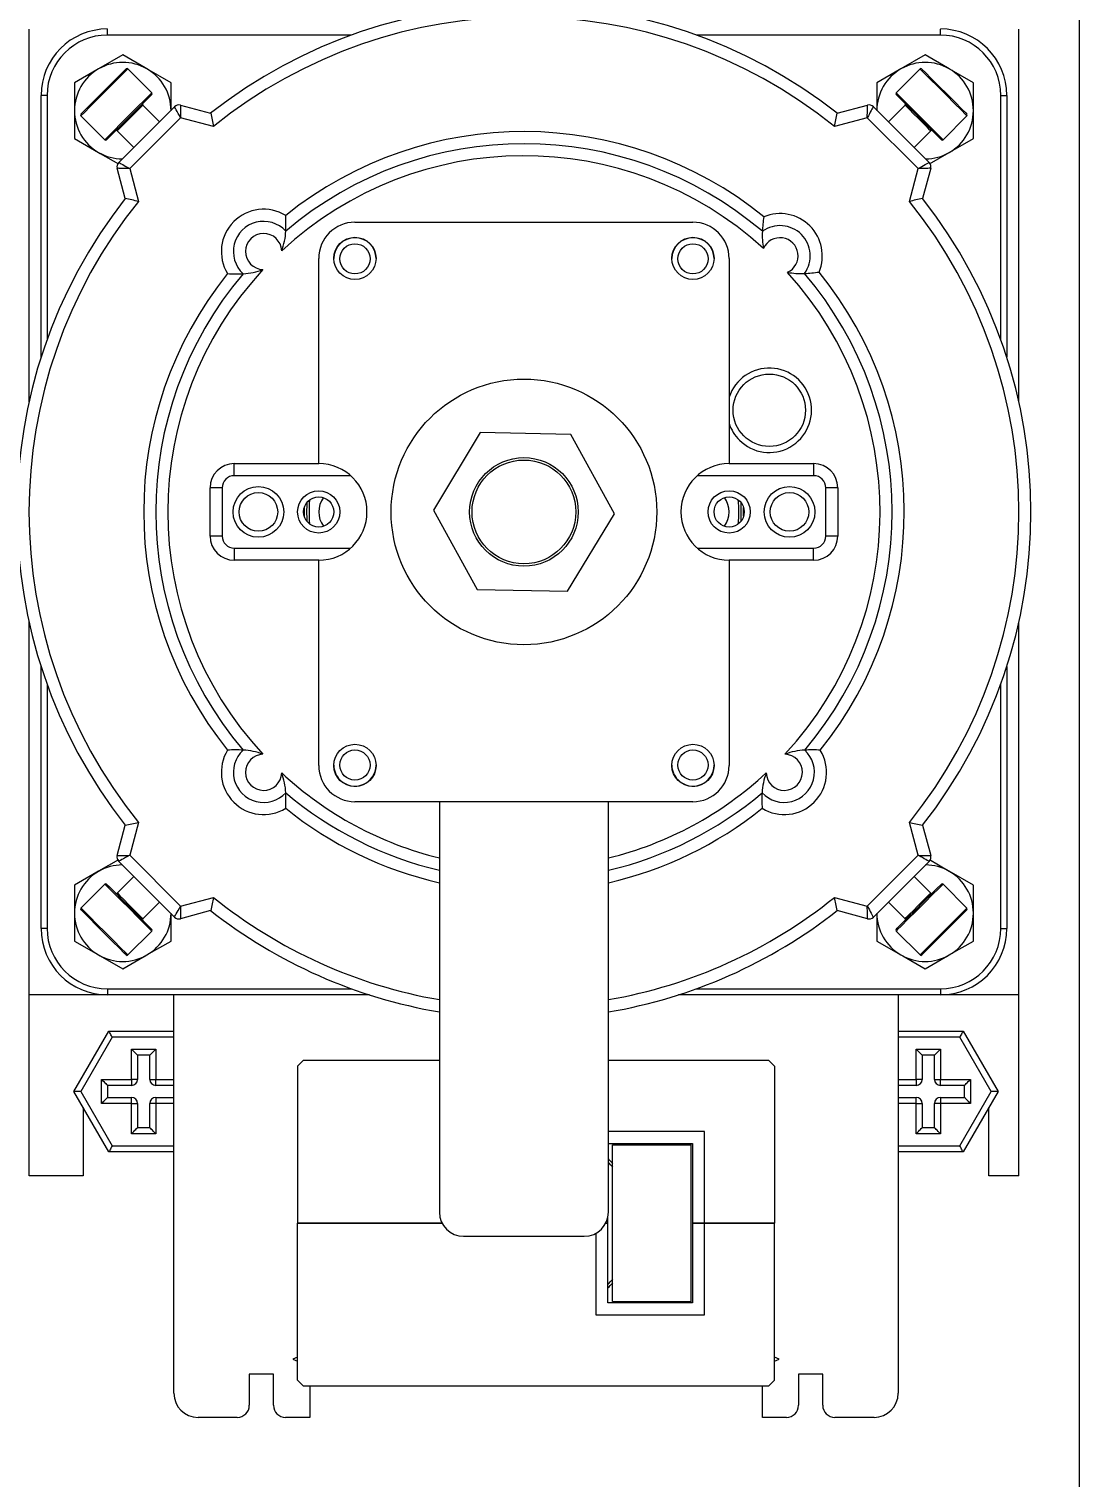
# Model space of a CAD drawing. Header units: millimetres. Extents: x 4754612 to 5801174, y 2368242 to 2777223.
# Drawn here: x 5038218.8 to 5038280.9, y 2436454.1 to 2436539.9 of the extents above; entities that cross this region are included whole.
import ezdxf

# ---------------------------------------------------------------- set-up
doc = ezdxf.new("R2010")
doc.units = ezdxf.units.MM
doc.header["$LTSCALE"] = 1000
doc.layers.add('(주)하나기공-LEADER', color=7, linetype='Continuous')

msp = doc.modelspace()

# ---------------------------------------------------------------- linework, layer by layer
at = {"layer": '(주)하나기공-LEADER', "color": 8, "linetype": 'ByBlock', "lineweight": -2}
for p, q in [((5038218.797, 2436517.804), (5038218.797, 2436539.868)), ((5038223.439, 2436539.511), (5038223.439, 2436539.868)), ((5038272.725, 2436539.511), (5038272.725, 2436539.868)), ((5038277.368, 2436517.804), (5038277.368, 2436539.868)), ((5038237.887, 2436539.511), (5038223.439, 2436539.511)), ((5038272.725, 2436539.511), (5038258.278, 2436539.511)), ((5038224.344, 2436538.335), (5038222.915, 2436537.51)), ((5038271.821, 2436538.335), (5038270.392, 2436537.51)), ((5038223.323, 2436536.287), (5038224.546, 2436537.51)), ((5038226.061, 2436536.096), (5038224.647, 2436537.51)), ((5038227.201, 2436536.685), (5038225.772, 2436537.51)), ((5038271.518, 2436537.51), (5038270.104, 2436536.096)), ((5038274.678, 2436536.685), (5038273.249, 2436537.51)), ((5038221.487, 2436536.685), (5038221.487, 2436535.036)), ((5038227.201, 2436535.036), (5038227.201, 2436536.685)), ((5038268.964, 2436536.685), (5038268.964, 2436535.036)), ((5038274.678, 2436535.036), (5038274.678, 2436536.685)), ((5038219.868, 2436535.94), (5038219.511, 2436535.94)), ((5038219.511, 2436520.444), (5038219.511, 2436535.94)), ((5038219.868, 2436535.94), (5038219.868, 2436521.493)), ((5038224.792, 2436534.827), (5038226.061, 2436536.096)), ((5038226.061, 2436535.995), (5038224.838, 2436534.772)), ((5038276.297, 2436535.94), (5038276.654, 2436535.94)), ((5038276.297, 2436521.493), (5038276.297, 2436535.94)), ((5038276.654, 2436535.94), (5038276.654, 2436520.444)), ((5038221.487, 2436535.036), (5038221.487, 2436533.386)), ((5038221.869, 2436534.733), (5038223.283, 2436533.318)), ((5038223.283, 2436533.318), (5038224.792, 2436534.827)), ((5038224.838, 2436534.672), (5038224.015, 2436533.849)), ((5038224.107, 2436531.971), (5038227.408, 2436535.273)), ((5038225.531, 2436535.364), (5038224.838, 2436534.672)), ((5038226.515, 2436534.38), (5038225.531, 2436535.364)), ((5038227.753, 2436535.365), (5038229.545, 2436534.885)), ((5038266.619, 2436534.885), (5038268.412, 2436535.365)), ((5038268.757, 2436535.273), (5038272.058, 2436531.971)), ((5038270.634, 2436535.364), (5038269.65, 2436534.38)), ((5038272.882, 2436533.318), (5038274.296, 2436534.733)), ((5038274.22, 2436534.909), (5038274.296, 2436534.834)), ((5038274.678, 2436533.386), (5038274.678, 2436535.036)), ((5038224.015, 2436533.849), (5038225, 2436532.864)), ((5038227.767, 2436534.622), (5038224.758, 2436531.612)), ((5038229.708, 2436534.102), (5038227.767, 2436534.622)), ((5038268.398, 2436534.622), (5038266.456, 2436534.102)), ((5038271.407, 2436531.612), (5038268.398, 2436534.622)), ((5038271.165, 2436532.864), (5038272.149, 2436533.849)), ((5038221.487, 2436533.386), (5038222.915, 2436532.561)), ((5038272.803, 2436533.396), (5038272.882, 2436533.318)), ((5038272.08, 2436531.886), (5038273.249, 2436532.561)), ((5038224.495, 2436529.834), (5038224.014, 2436531.626)), ((5038224.758, 2436531.612), (5038225.278, 2436529.671)), ((5038270.887, 2436529.671), (5038271.407, 2436531.612)), ((5038272.15, 2436531.626), (5038271.67, 2436529.834)), ((5038238.082, 2436528.44), (5038258.082, 2436528.44)), ((5038235.939, 2436514.154), (5038235.939, 2436526.297)), ((5038260.225, 2436526.297), (5038260.225, 2436514.154)), ((5038245.496, 2436515.993), (5038242.722, 2436511.405)), ((5038250.856, 2436515.885), (5038245.496, 2436515.993)), ((5038253.442, 2436511.189), (5038250.856, 2436515.885)), ((5038230.939, 2436513.44), (5038230.939, 2436514.154)), ((5038230.939, 2436514.154), (5038235.939, 2436514.154)), ((5038260.225, 2436514.154), (5038265.225, 2436514.154)), ((5038265.225, 2436514.154), (5038265.225, 2436513.44)), ((5038237.829, 2436513.44), (5038230.939, 2436513.44)), ((5038265.225, 2436513.44), (5038258.335, 2436513.44)), ((5038229.511, 2436509.868), (5038229.511, 2436512.726)), ((5038230.225, 2436512.726), (5038229.511, 2436512.726)), ((5038230.225, 2436512.726), (5038230.225, 2436509.868)), ((5038265.939, 2436509.868), (5038265.939, 2436512.726)), ((5038266.654, 2436512.726), (5038265.939, 2436512.726)), ((5038266.654, 2436512.726), (5038266.654, 2436509.868)), ((5038242.722, 2436511.405), (5038245.309, 2436506.709)), ((5038250.669, 2436506.601), (5038253.442, 2436511.189)), ((5038230.225, 2436509.868), (5038229.511, 2436509.868)), ((5038266.654, 2436509.868), (5038265.939, 2436509.868)), ((5038230.939, 2436509.154), (5038230.939, 2436508.44)), ((5038230.939, 2436509.154), (5038237.829, 2436509.154)), ((5038258.335, 2436509.154), (5038265.225, 2436509.154)), ((5038265.225, 2436508.44), (5038265.225, 2436509.154)), ((5038235.939, 2436508.44), (5038230.939, 2436508.44)), ((5038235.939, 2436496.297), (5038235.939, 2436508.44)), ((5038265.225, 2436508.44), (5038260.225, 2436508.44)), ((5038260.225, 2436508.44), (5038260.225, 2436496.297)), ((5038245.309, 2436506.709), (5038250.669, 2436506.601)), ((5038218.797, 2436482.726), (5038218.797, 2436504.79)), ((5038277.368, 2436482.726), (5038277.368, 2436504.79)), ((5038219.511, 2436486.654), (5038219.511, 2436502.15)), ((5038276.654, 2436502.15), (5038276.654, 2436486.654)), ((5038219.868, 2436501.101), (5038219.868, 2436486.654)), ((5038276.297, 2436486.654), (5038276.297, 2436501.101)), ((5038258.082, 2436494.154), (5038238.082, 2436494.154)), ((5038243.082, 2436494.154), (5038243.082, 2436469.868)), ((5038253.082, 2436469.868), (5038253.082, 2436494.154)), ((5038224.014, 2436490.967), (5038224.495, 2436492.76)), ((5038225.278, 2436492.923), (5038224.758, 2436490.982)), ((5038271.407, 2436490.982), (5038270.887, 2436492.923)), ((5038271.67, 2436492.76), (5038272.15, 2436490.967)), ((5038224.758, 2436490.982), (5038227.767, 2436487.972)), ((5038268.398, 2436487.972), (5038271.407, 2436490.982)), ((5038224.084, 2436490.708), (5038222.915, 2436490.033)), ((5038227.408, 2436487.321), (5038224.107, 2436490.623)), ((5038272.058, 2436490.623), (5038268.757, 2436487.321)), ((5038221.487, 2436489.208), (5038221.487, 2436487.558)), ((5038223.283, 2436489.276), (5038221.869, 2436487.861)), ((5038225, 2436489.73), (5038224.015, 2436488.745)), ((5038272.149, 2436488.745), (5038271.165, 2436489.73)), ((5038274.296, 2436487.861), (5038272.882, 2436489.276)), ((5038274.678, 2436489.208), (5038273.249, 2436490.033)), ((5038274.678, 2436487.558), (5038274.678, 2436489.208)), ((5038227.767, 2436487.972), (5038229.708, 2436488.492)), ((5038266.456, 2436488.492), (5038268.398, 2436487.972)), ((5038221.487, 2436487.558), (5038221.487, 2436485.909)), ((5038225.531, 2436487.23), (5038226.515, 2436488.214)), ((5038227.201, 2436485.909), (5038227.201, 2436487.558)), ((5038229.545, 2436487.709), (5038227.753, 2436487.229)), ((5038268.412, 2436487.229), (5038266.619, 2436487.709)), ((5038268.964, 2436487.558), (5038268.964, 2436485.909)), ((5038269.65, 2436488.214), (5038270.634, 2436487.23)), ((5038274.678, 2436485.909), (5038274.678, 2436487.558)), ((5038219.868, 2436486.654), (5038219.511, 2436486.654)), ((5038276.297, 2436486.654), (5038276.654, 2436486.654)), ((5038221.487, 2436485.909), (5038222.915, 2436485.084)), ((5038224.647, 2436485.084), (5038226.061, 2436486.498)), ((5038268.964, 2436485.909), (5038270.392, 2436485.084)), ((5038270.104, 2436486.498), (5038271.518, 2436485.084)), ((5038224.344, 2436484.259), (5038225.772, 2436485.084)), ((5038271.821, 2436484.259), (5038273.249, 2436485.084)), ((5038223.439, 2436482.726), (5038218.797, 2436482.726)), ((5038218.797, 2436472.011), (5038218.797, 2436482.726)), ((5038223.439, 2436483.083), (5038223.439, 2436482.726)), ((5038223.439, 2436483.083), (5038237.887, 2436483.083)), ((5038238.935, 2436482.726), (5038223.439, 2436482.726)), ((5038227.368, 2436459.154), (5038227.368, 2436482.726)), ((5038272.725, 2436482.726), (5038257.23, 2436482.726)), ((5038258.278, 2436483.083), (5038272.725, 2436483.083)), ((5038270.225, 2436482.726), (5038270.225, 2436459.154)), ((5038272.725, 2436483.083), (5038272.725, 2436482.726)), ((5038277.368, 2436482.726), (5038272.725, 2436482.726)), ((5038277.368, 2436472.011), (5038277.368, 2436482.726)), ((5038221.458, 2436477.011), (5038223.52, 2436480.583)), ((5038223.727, 2436480.226), (5038221.871, 2436477.011)), ((5038223.52, 2436480.583), (5038227.368, 2436480.583)), ((5038227.368, 2436480.226), (5038223.727, 2436480.226)), ((5038270.225, 2436480.583), (5038274.073, 2436480.583)), ((5038273.867, 2436480.226), (5038270.225, 2436480.226)), ((5038275.722, 2436477.011), (5038273.867, 2436480.226)), ((5038274.073, 2436480.583), (5038276.135, 2436477.011)), ((5038224.868, 2436477.726), (5038224.868, 2436479.511)), ((5038224.868, 2436479.511), (5038226.297, 2436479.511)), ((5038225.225, 2436479.154), (5038225.225, 2436477.726)), ((5038225.939, 2436479.154), (5038225.225, 2436479.154)), ((5038225.939, 2436477.726), (5038225.939, 2436479.154)), ((5038226.297, 2436479.511), (5038226.297, 2436477.726)), ((5038271.297, 2436479.511), (5038272.725, 2436479.511)), ((5038271.297, 2436477.726), (5038271.297, 2436479.511)), ((5038271.654, 2436479.154), (5038271.654, 2436477.726)), ((5038272.368, 2436479.154), (5038271.654, 2436479.154)), ((5038272.368, 2436477.726), (5038272.368, 2436479.154)), ((5038272.725, 2436479.511), (5038272.725, 2436477.726)), ((5038235.047, 2436478.861), (5038234.689, 2436478.504)), ((5038234.689, 2436478.504), (5038234.689, 2436469.218)), ((5038235.047, 2436478.861), (5038243.082, 2436478.861)), ((5038253.082, 2436478.861), (5038262.547, 2436478.861)), ((5038262.904, 2436478.504), (5038262.547, 2436478.861)), ((5038262.904, 2436478.504), (5038262.904, 2436469.218)), ((5038223.082, 2436476.297), (5038223.082, 2436477.726)), ((5038223.082, 2436477.726), (5038224.868, 2436477.726)), ((5038223.439, 2436477.368), (5038223.439, 2436476.654)), ((5038224.868, 2436477.368), (5038223.439, 2436477.368)), ((5038225.225, 2436477.726), (5038224.868, 2436477.726)), ((5038224.868, 2436477.726), (5038224.868, 2436477.368)), ((5038225.939, 2436477.726), (5038226.297, 2436477.726)), ((5038226.297, 2436477.368), (5038226.297, 2436477.726)), ((5038226.297, 2436477.726), (5038227.368, 2436477.726)), ((5038227.368, 2436477.368), (5038226.297, 2436477.368)), ((5038270.225, 2436477.726), (5038271.297, 2436477.726)), ((5038271.297, 2436477.368), (5038270.225, 2436477.368)), ((5038271.297, 2436477.726), (5038271.297, 2436477.368)), ((5038271.654, 2436477.726), (5038271.297, 2436477.726)), ((5038272.368, 2436477.726), (5038272.725, 2436477.726)), ((5038272.725, 2436477.726), (5038274.511, 2436477.726)), ((5038272.725, 2436477.368), (5038272.725, 2436477.726)), ((5038274.154, 2436477.368), (5038272.725, 2436477.368)), ((5038274.154, 2436476.654), (5038274.154, 2436477.368)), ((5038274.511, 2436477.726), (5038274.511, 2436476.297)), ((5038221.871, 2436477.011), (5038221.458, 2436477.011)), ((5038223.52, 2436473.44), (5038221.458, 2436477.011)), ((5038221.871, 2436477.011), (5038223.727, 2436473.797)), ((5038223.439, 2436476.654), (5038224.868, 2436476.654)), ((5038224.868, 2436476.297), (5038224.868, 2436476.654)), ((5038226.297, 2436476.654), (5038226.297, 2436476.297)), ((5038226.297, 2436476.654), (5038227.368, 2436476.654)), ((5038270.225, 2436476.654), (5038271.297, 2436476.654)), ((5038271.297, 2436476.297), (5038271.297, 2436476.654)), ((5038272.725, 2436476.654), (5038274.154, 2436476.654)), ((5038272.725, 2436476.654), (5038272.725, 2436476.297)), ((5038273.867, 2436473.797), (5038275.722, 2436477.011)), ((5038276.135, 2436477.011), (5038274.073, 2436473.44)), ((5038276.135, 2436477.011), (5038275.722, 2436477.011)), ((5038222.011, 2436476.054), (5038222.011, 2436472.011)), ((5038224.868, 2436476.297), (5038223.082, 2436476.297)), ((5038224.868, 2436474.511), (5038224.868, 2436476.297)), ((5038224.868, 2436476.297), (5038225.225, 2436476.297)), ((5038225.225, 2436476.297), (5038225.225, 2436474.868)), ((5038225.939, 2436474.868), (5038225.939, 2436476.297)), ((5038226.297, 2436476.297), (5038225.939, 2436476.297)), ((5038226.297, 2436476.297), (5038226.297, 2436474.511)), ((5038227.368, 2436476.297), (5038226.297, 2436476.297)), ((5038271.297, 2436476.297), (5038270.225, 2436476.297)), ((5038271.297, 2436474.511), (5038271.297, 2436476.297)), ((5038271.297, 2436476.297), (5038271.654, 2436476.297)), ((5038271.654, 2436476.297), (5038271.654, 2436474.868)), ((5038272.368, 2436474.868), (5038272.368, 2436476.297)), ((5038272.725, 2436476.297), (5038272.368, 2436476.297)), ((5038272.725, 2436476.297), (5038272.725, 2436474.511)), ((5038274.511, 2436476.297), (5038272.725, 2436476.297)), ((5038275.582, 2436472.011), (5038275.582, 2436476.054)), ((5038225.225, 2436474.868), (5038225.939, 2436474.868)), ((5038258.761, 2436474.647), (5038253.082, 2436474.647)), ((5038258.761, 2436469.218), (5038258.761, 2436474.647)), ((5038271.654, 2436474.868), (5038272.368, 2436474.868)), ((5038223.727, 2436473.797), (5038227.368, 2436473.797)), ((5038226.297, 2436474.511), (5038224.868, 2436474.511)), ((5038253.082, 2436473.933), (5038258.047, 2436473.933)), ((5038253.332, 2436473.861), (5038257.975, 2436473.861)), ((5038253.332, 2436464.576), (5038253.332, 2436473.861)), ((5038257.975, 2436473.861), (5038257.975, 2436473.933)), ((5038257.975, 2436464.576), (5038257.975, 2436473.861)), ((5038258.047, 2436473.933), (5038258.047, 2436469.218)), ((5038270.225, 2436473.797), (5038273.867, 2436473.797)), ((5038272.725, 2436474.511), (5038271.297, 2436474.511)), ((5038227.368, 2436473.44), (5038223.52, 2436473.44)), ((5038274.073, 2436473.44), (5038270.225, 2436473.44)), ((5038222.011, 2436472.011), (5038218.797, 2436472.011)), ((5038277.368, 2436472.011), (5038275.582, 2436472.011)), ((5038253.047, 2436469.218), (5038253.047, 2436469.551)), ((5038234.689, 2436469.218), (5038243.239, 2436469.218)), ((5038234.689, 2436459.933), (5038234.689, 2436469.218)), ((5038243.239, 2436469.218), (5038234.689, 2436469.218)), ((5038252.926, 2436469.218), (5038253.047, 2436469.218)), ((5038253.047, 2436469.218), (5038252.926, 2436469.218)), ((5038253.047, 2436464.504), (5038253.047, 2436469.218)), ((5038258.047, 2436469.218), (5038258.761, 2436469.218)), ((5038258.047, 2436469.218), (5038258.047, 2436464.504)), ((5038258.761, 2436469.218), (5038258.047, 2436469.218)), ((5038258.761, 2436469.218), (5038262.904, 2436469.218)), ((5038258.761, 2436463.79), (5038258.761, 2436469.218)), ((5038262.904, 2436469.218), (5038258.761, 2436469.218)), ((5038262.904, 2436459.933), (5038262.904, 2436469.218)), ((5038244.511, 2436468.44), (5038251.654, 2436468.44)), ((5038252.332, 2436468.611), (5038252.332, 2436463.79)), ((5038258.047, 2436464.504), (5038253.047, 2436464.504)), ((5038253.332, 2436464.576), (5038257.975, 2436464.576)), ((5038257.975, 2436464.504), (5038257.975, 2436464.576)), ((5038252.332, 2436463.79), (5038258.761, 2436463.79)), ((5038234.689, 2436461.28), (5038234.414, 2436461.166)), ((5038234.414, 2436461.166), (5038234.689, 2436461.051)), ((5038263.179, 2436461.166), (5038262.904, 2436461.28)), ((5038262.904, 2436461.051), (5038263.179, 2436461.166)), ((5038233.261, 2436460.29), (5038231.832, 2436460.29)), ((5038231.832, 2436460.29), (5038231.832, 2436458.44)), ((5038233.261, 2436458.44), (5038233.261, 2436460.29)), ((5038265.761, 2436460.29), (5038264.332, 2436460.29)), ((5038264.332, 2436460.29), (5038264.332, 2436458.44)), ((5038265.761, 2436458.44), (5038265.761, 2436460.29)), ((5038234.689, 2436459.933), (5038235.047, 2436459.576)), ((5038262.547, 2436459.576), (5038235.047, 2436459.576)), ((5038235.404, 2436459.576), (5038235.404, 2436457.726)), ((5038262.189, 2436457.726), (5038262.189, 2436459.576)), ((5038262.547, 2436459.576), (5038262.904, 2436459.933)), ((5038231.118, 2436457.726), (5038228.797, 2436457.726)), ((5038235.404, 2436457.726), (5038233.975, 2436457.726)), ((5038263.618, 2436457.726), (5038262.189, 2436457.726)), ((5038268.797, 2436457.726), (5038266.475, 2436457.726))]:
    msp.add_line(p, q, dxfattribs=at)
msp.add_lwpolyline([(5038280.925, 2436452.726), (5038088.068, 2436452.726), (5038088.068, 2436555.583), (5038088.068, 2436557.726), (5038280.925, 2436557.726), (5038280.925, 2436555.583)], close=True, dxfattribs=at)
for points in [[(5038225.772, 2436537.51), (5038225.671, 2436537.569), (5038224.344, 2436538.335)], [(5038273.249, 2436537.51), (5038273.148, 2436537.569), (5038271.821, 2436538.335)], [(5038222.915, 2436537.51), (5038222.814, 2436537.451), (5038221.487, 2436536.685)], [(5038224.647, 2436537.51), (5038224.647, 2436537.51), (5038224.55, 2436537.414), (5038224.279, 2436537.142), (5038223.869, 2436536.733), (5038223.378, 2436536.241)], [(5038270.392, 2436537.51), (5038270.291, 2436537.451), (5038268.964, 2436536.685)], [(5038274.296, 2436534.733), (5038274.218, 2436534.811), (5038273.963, 2436535.065), (5038273.566, 2436535.462), (5038273.08, 2436535.948), (5038272.57, 2436536.458), (5038272.106, 2436536.922), (5038271.75, 2436537.278), (5038271.551, 2436537.478), (5038271.518, 2436537.51)], [(5038271.619, 2436537.51), (5038271.65, 2436537.479), (5038271.843, 2436537.286), (5038272.186, 2436536.943), (5038272.633, 2436536.496), (5038273.124, 2436536.005), (5038273.593, 2436535.537), (5038273.975, 2436535.154), (5038274.22, 2436534.909)], [(5038221.869, 2436534.834), (5038221.89, 2436534.855), (5038222.065, 2436535.03), (5038222.394, 2436535.359), (5038222.833, 2436535.798), (5038223.323, 2436536.287)], [(5038223.378, 2436536.241), (5038222.87, 2436535.733), (5038222.414, 2436535.278), (5038222.072, 2436534.936), (5038221.891, 2436534.755), (5038221.869, 2436534.733)], [(5038270.104, 2436536.096), (5038270.136, 2436536.064), (5038270.336, 2436535.864), (5038270.692, 2436535.508), (5038271.156, 2436535.044), (5038271.666, 2436534.534), (5038272.152, 2436534.048), (5038272.549, 2436533.651), (5038272.803, 2436533.396)], [(5038272.781, 2436533.318), (5038272.705, 2436533.394), (5038272.46, 2436533.639), (5038272.077, 2436534.022), (5038271.609, 2436534.49), (5038271.118, 2436534.981), (5038270.671, 2436535.428), (5038270.328, 2436535.771), (5038270.135, 2436535.964), (5038270.104, 2436535.995)], [(5038224.838, 2436534.772), (5038224.348, 2436534.283), (5038223.909, 2436533.844), (5038223.58, 2436533.515), (5038223.405, 2436533.34), (5038223.384, 2436533.318)], [(5038227.767, 2436534.622), (5038227.697, 2436534.749), (5038227.63, 2436534.871), (5038227.568, 2436534.983), (5038227.513, 2436535.082), (5038227.468, 2436535.163), (5038227.435, 2436535.223), (5038227.415, 2436535.26), (5038227.408, 2436535.273)], [(5038227.753, 2436535.365), (5038227.753, 2436535.351), (5038227.754, 2436535.308), (5038227.755, 2436535.24), (5038227.757, 2436535.147), (5038227.759, 2436535.035), (5038227.762, 2436534.906), (5038227.764, 2436534.767), (5038227.767, 2436534.622)], [(5038268.398, 2436534.622), (5038268.4, 2436534.767), (5038268.403, 2436534.906), (5038268.405, 2436535.035), (5038268.408, 2436535.147), (5038268.409, 2436535.24), (5038268.411, 2436535.308), (5038268.412, 2436535.351), (5038268.412, 2436535.365)], [(5038268.757, 2436535.273), (5038268.751, 2436535.263), (5038268.735, 2436535.233), (5038268.709, 2436535.185), (5038268.673, 2436535.12), (5038268.628, 2436535.04), (5038268.577, 2436534.947), (5038268.52, 2436534.844), (5038268.46, 2436534.735), (5038268.398, 2436534.622)], [(5038272.149, 2436533.849), (5038272.107, 2436533.891), (5038271.956, 2436534.042), (5038271.72, 2436534.278), (5038271.434, 2436534.564), (5038271.141, 2436534.857), (5038270.886, 2436535.111), (5038270.709, 2436535.289), (5038270.635, 2436535.363), (5038270.634, 2436535.364)], [(5038273.249, 2436532.561), (5038273.351, 2436532.62), (5038274.678, 2436533.386)], [(5038222.915, 2436532.561), (5038223.017, 2436532.503), (5038224.084, 2436531.886)], [(5038224.758, 2436531.612), (5038224.613, 2436531.615), (5038224.473, 2436531.618), (5038224.345, 2436531.62), (5038224.232, 2436531.622), (5038224.14, 2436531.624), (5038224.071, 2436531.625), (5038224.029, 2436531.626), (5038224.014, 2436531.626)], [(5038224.107, 2436531.971), (5038224.117, 2436531.966), (5038224.146, 2436531.95), (5038224.194, 2436531.923), (5038224.259, 2436531.887), (5038224.339, 2436531.843), (5038224.432, 2436531.792), (5038224.535, 2436531.735), (5038224.645, 2436531.675), (5038224.758, 2436531.612)], [(5038271.407, 2436531.612), (5038271.52, 2436531.675), (5038271.63, 2436531.735), (5038271.732, 2436531.792), (5038271.825, 2436531.843), (5038271.906, 2436531.887), (5038271.971, 2436531.923), (5038272.019, 2436531.95), (5038272.048, 2436531.966), (5038272.058, 2436531.971)], [(5038272.15, 2436531.626), (5038272.139, 2436531.626), (5038272.106, 2436531.626), (5038272.051, 2436531.625), (5038271.976, 2436531.623), (5038271.885, 2436531.621), (5038271.779, 2436531.619), (5038271.661, 2436531.617), (5038271.536, 2436531.615), (5038271.407, 2436531.612)], [(5038224.014, 2436490.967), (5038224.029, 2436490.968), (5038224.071, 2436490.969), (5038224.14, 2436490.97), (5038224.232, 2436490.972), (5038224.345, 2436490.974), (5038224.473, 2436490.976), (5038224.613, 2436490.979), (5038224.758, 2436490.982)], [(5038224.758, 2436490.982), (5038224.631, 2436490.912), (5038224.509, 2436490.844), (5038224.396, 2436490.782), (5038224.297, 2436490.728), (5038224.216, 2436490.683), (5038224.156, 2436490.65), (5038224.119, 2436490.629), (5038224.107, 2436490.623)], [(5038271.407, 2436490.982), (5038271.552, 2436490.979), (5038271.691, 2436490.976), (5038271.82, 2436490.974), (5038271.933, 2436490.972), (5038272.025, 2436490.97), (5038272.094, 2436490.969), (5038272.136, 2436490.968), (5038272.15, 2436490.967)], [(5038272.058, 2436490.623), (5038272.045, 2436490.629), (5038272.008, 2436490.65), (5038271.948, 2436490.683), (5038271.867, 2436490.728), (5038271.769, 2436490.782), (5038271.656, 2436490.844), (5038271.534, 2436490.912), (5038271.407, 2436490.982)], [(5038273.249, 2436490.033), (5038273.148, 2436490.091), (5038272.08, 2436490.708)], [(5038222.915, 2436490.033), (5038222.814, 2436489.974), (5038221.487, 2436489.208)], [(5038226.061, 2436486.498), (5038226.059, 2436486.499), (5038225.942, 2436486.617), (5038225.653, 2436486.906), (5038225.231, 2436487.327), (5038224.734, 2436487.824), (5038224.229, 2436488.33), (5038223.783, 2436488.775), (5038223.458, 2436489.101), (5038223.296, 2436489.263), (5038223.283, 2436489.276)], [(5038223.384, 2436489.276), (5038223.397, 2436489.263), (5038223.552, 2436489.107), (5038223.866, 2436488.794), (5038224.296, 2436488.364), (5038224.783, 2436487.877), (5038225.262, 2436487.398), (5038225.668, 2436486.992), (5038225.946, 2436486.713), (5038226.059, 2436486.6), (5038226.061, 2436486.599)], [(5038270.104, 2436486.599), (5038270.168, 2436486.663), (5038270.402, 2436486.897), (5038270.776, 2436487.272), (5038271.241, 2436487.736), (5038271.732, 2436488.228), (5038272.185, 2436488.68), (5038272.537, 2436489.032), (5038272.741, 2436489.236), (5038272.781, 2436489.276)], [(5038272.882, 2436489.276), (5038272.841, 2436489.235), (5038272.629, 2436489.023), (5038272.263, 2436488.657), (5038271.794, 2436488.188), (5038271.284, 2436487.678), (5038270.802, 2436487.196), (5038270.413, 2436486.807), (5038270.17, 2436486.564), (5038270.104, 2436486.498)], [(5038224.015, 2436488.745), (5038224.044, 2436488.717), (5038224.179, 2436488.582), (5038224.404, 2436488.357), (5038224.685, 2436488.076), (5038224.979, 2436487.781), (5038225.243, 2436487.518), (5038225.434, 2436487.326), (5038225.525, 2436487.235), (5038225.531, 2436487.23)], [(5038270.634, 2436487.23), (5038270.634, 2436487.231), (5038270.702, 2436487.298), (5038270.874, 2436487.47), (5038271.126, 2436487.722), (5038271.417, 2436488.013), (5038271.705, 2436488.301), (5038271.945, 2436488.541), (5038272.101, 2436488.697), (5038272.149, 2436488.745)], [(5038221.869, 2436487.861), (5038221.882, 2436487.848), (5038222.044, 2436487.687), (5038222.369, 2436487.361), (5038222.815, 2436486.915), (5038223.32, 2436486.41), (5038223.817, 2436485.913), (5038224.239, 2436485.492), (5038224.528, 2436485.203), (5038224.645, 2436485.085), (5038224.647, 2436485.084)], [(5038224.546, 2436485.084), (5038224.544, 2436485.085), (5038224.431, 2436485.198), (5038224.153, 2436485.477), (5038223.746, 2436485.883), (5038223.267, 2436486.362), (5038222.78, 2436486.849), (5038222.351, 2436487.278), (5038222.037, 2436487.592), (5038221.881, 2436487.748), (5038221.869, 2436487.76)], [(5038227.408, 2436487.321), (5038227.415, 2436487.334), (5038227.435, 2436487.371), (5038227.468, 2436487.431), (5038227.513, 2436487.512), (5038227.568, 2436487.611), (5038227.63, 2436487.723), (5038227.697, 2436487.845), (5038227.767, 2436487.972)], [(5038227.767, 2436487.972), (5038227.764, 2436487.827), (5038227.762, 2436487.688), (5038227.759, 2436487.559), (5038227.757, 2436487.447), (5038227.755, 2436487.354), (5038227.754, 2436487.286), (5038227.753, 2436487.243), (5038227.753, 2436487.229)], [(5038268.412, 2436487.229), (5038268.412, 2436487.24), (5038268.411, 2436487.274), (5038268.41, 2436487.329), (5038268.408, 2436487.403), (5038268.407, 2436487.494), (5038268.405, 2436487.601), (5038268.402, 2436487.718), (5038268.4, 2436487.843), (5038268.398, 2436487.972)], [(5038268.398, 2436487.972), (5038268.46, 2436487.859), (5038268.52, 2436487.75), (5038268.577, 2436487.647), (5038268.628, 2436487.554), (5038268.673, 2436487.474), (5038268.709, 2436487.409), (5038268.735, 2436487.361), (5038268.751, 2436487.331), (5038268.757, 2436487.321)], [(5038271.518, 2436485.084), (5038271.585, 2436485.15), (5038271.827, 2436485.393), (5038272.216, 2436485.782), (5038272.698, 2436486.264), (5038273.208, 2436486.774), (5038273.678, 2436487.243), (5038274.043, 2436487.609), (5038274.255, 2436487.821), (5038274.296, 2436487.861)], [(5038274.296, 2436487.76), (5038274.256, 2436487.721), (5038274.052, 2436487.517), (5038273.7, 2436487.165), (5038273.248, 2436486.712), (5038272.756, 2436486.221), (5038272.292, 2436485.756), (5038271.917, 2436485.382), (5038271.683, 2436485.148), (5038271.619, 2436485.084)], [(5038225.772, 2436485.084), (5038225.874, 2436485.143), (5038227.201, 2436485.909)], [(5038273.249, 2436485.084), (5038273.351, 2436485.143), (5038274.678, 2436485.909)], [(5038222.915, 2436485.084), (5038223.017, 2436485.025), (5038224.344, 2436484.259)], [(5038270.392, 2436485.084), (5038270.494, 2436485.025), (5038271.821, 2436484.259)], [(5038223.727, 2436480.226), (5038223.686, 2436480.295), (5038223.648, 2436480.362), (5038223.612, 2436480.424), (5038223.581, 2436480.478), (5038223.555, 2436480.523), (5038223.536, 2436480.556), (5038223.524, 2436480.576), (5038223.52, 2436480.583)], [(5038274.073, 2436480.583), (5038274.07, 2436480.577), (5038274.06, 2436480.561), (5038274.045, 2436480.535), (5038274.025, 2436480.499), (5038273.999, 2436480.455), (5038273.97, 2436480.404), (5038273.937, 2436480.348), (5038273.902, 2436480.288), (5038273.867, 2436480.226)], [(5038225.225, 2436479.154), (5038225.218, 2436479.161), (5038225.198, 2436479.181), (5038225.165, 2436479.214), (5038225.121, 2436479.259), (5038225.066, 2436479.313), (5038225.005, 2436479.375), (5038224.938, 2436479.442), (5038224.868, 2436479.511)], [(5038225.939, 2436479.154), (5038225.946, 2436479.161), (5038225.967, 2436479.181), (5038226, 2436479.214), (5038226.044, 2436479.259), (5038226.098, 2436479.313), (5038226.16, 2436479.375), (5038226.227, 2436479.442), (5038226.297, 2436479.511)], [(5038271.654, 2436479.154), (5038271.647, 2436479.161), (5038271.627, 2436479.181), (5038271.594, 2436479.214), (5038271.549, 2436479.259), (5038271.495, 2436479.313), (5038271.433, 2436479.375), (5038271.366, 2436479.442), (5038271.297, 2436479.511)], [(5038272.368, 2436479.154), (5038272.375, 2436479.161), (5038272.395, 2436479.181), (5038272.428, 2436479.214), (5038272.473, 2436479.259), (5038272.527, 2436479.313), (5038272.588, 2436479.375), (5038272.655, 2436479.442), (5038272.725, 2436479.511)], [(5038223.082, 2436477.726), (5038223.152, 2436477.656), (5038223.219, 2436477.589), (5038223.281, 2436477.527), (5038223.335, 2436477.473), (5038223.379, 2436477.429), (5038223.412, 2436477.396), (5038223.433, 2436477.375), (5038223.439, 2436477.368)], [(5038274.154, 2436477.368), (5038274.161, 2436477.375), (5038274.181, 2436477.396), (5038274.214, 2436477.429), (5038274.258, 2436477.473), (5038274.312, 2436477.527), (5038274.374, 2436477.589), (5038274.441, 2436477.656), (5038274.511, 2436477.726)], [(5038223.082, 2436476.297), (5038223.152, 2436476.367), (5038223.219, 2436476.434), (5038223.281, 2436476.495), (5038223.335, 2436476.55), (5038223.379, 2436476.594), (5038223.412, 2436476.627), (5038223.433, 2436476.647), (5038223.439, 2436476.654)], [(5038274.154, 2436476.654), (5038274.161, 2436476.647), (5038274.181, 2436476.627), (5038274.214, 2436476.594), (5038274.258, 2436476.55), (5038274.312, 2436476.495), (5038274.374, 2436476.434), (5038274.441, 2436476.367), (5038274.511, 2436476.297)], [(5038224.868, 2436474.511), (5038224.938, 2436474.581), (5038225.005, 2436474.648), (5038225.066, 2436474.71), (5038225.121, 2436474.764), (5038225.165, 2436474.808), (5038225.198, 2436474.841), (5038225.218, 2436474.862), (5038225.225, 2436474.868)], [(5038226.297, 2436474.511), (5038226.227, 2436474.581), (5038226.16, 2436474.648), (5038226.098, 2436474.71), (5038226.044, 2436474.764), (5038226, 2436474.808), (5038225.967, 2436474.841), (5038225.946, 2436474.862), (5038225.939, 2436474.868)], [(5038271.297, 2436474.511), (5038271.366, 2436474.581), (5038271.433, 2436474.648), (5038271.495, 2436474.71), (5038271.549, 2436474.764), (5038271.594, 2436474.808), (5038271.627, 2436474.841), (5038271.647, 2436474.862), (5038271.654, 2436474.868)], [(5038272.725, 2436474.511), (5038272.655, 2436474.581), (5038272.588, 2436474.648), (5038272.527, 2436474.71), (5038272.473, 2436474.764), (5038272.428, 2436474.808), (5038272.395, 2436474.841), (5038272.375, 2436474.862), (5038272.368, 2436474.868)], [(5038223.727, 2436473.797), (5038223.686, 2436473.727), (5038223.648, 2436473.66), (5038223.612, 2436473.599), (5038223.581, 2436473.544), (5038223.555, 2436473.5), (5038223.536, 2436473.467), (5038223.524, 2436473.447), (5038223.52, 2436473.44)], [(5038274.073, 2436473.44), (5038274.069, 2436473.447), (5038274.057, 2436473.467), (5038274.038, 2436473.5), (5038274.012, 2436473.544), (5038273.981, 2436473.599), (5038273.946, 2436473.66), (5038273.907, 2436473.727), (5038273.867, 2436473.797)]]:
    msp.add_lwpolyline(points, dxfattribs=at)
for centre, radius in [((5038238.082, 2436526.297), 1.25), ((5038238.082, 2436526.271), 0.893), ((5038258.082, 2436526.297), 1.25), ((5038258.082, 2436526.271), 0.893), ((5038262.6, 2436517.311), 2.143), ((5038248.082, 2436511.297), 7.857), ((5038248.082, 2436511.297), 3.214), ((5038248.082, 2436511.297), 3.071), ((5038232.368, 2436511.297), 1.5), ((5038232.368, 2436511.297), 1.143), ((5038235.939, 2436511.297), 1.25), ((5038260.225, 2436511.297), 1.25), ((5038263.797, 2436511.297), 1.5), ((5038263.797, 2436511.297), 1.143), ((5038235.939, 2436511.297), 0.893), ((5038260.225, 2436511.297), 0.893), ((5038238.082, 2436496.297), 1.25), ((5038238.082, 2436496.323), 0.893), ((5038258.082, 2436496.297), 1.25), ((5038258.082, 2436496.323), 0.893)]:
    msp.add_circle(centre, radius, dxfattribs=at)
for centre, radius, start, end in [((5038248.082, 2436511.297), 30, 51.83714, 128.16286), ((5038223.439, 2436535.94), 3.929, 90, 180), ((5038248.082, 2436511.297), 29.286, 51.14106, 128.85894), ((5038272.725, 2436535.94), 3.929, 0, 90), ((5038223.439, 2436535.94), 3.571, 90, 180), ((5038272.725, 2436535.94), 3.571, 0, 90), ((5038224.344, 2436535.036), 2.857, 120, 180), ((5038224.344, 2436535.036), 2.857, 60, 120), ((5038224.596, 2436537.46), 0.0714, 45, 135), ((5038224.344, 2436535.036), 2.857, 0, 60), ((5038271.821, 2436535.036), 2.857, 120, 180), ((5038271.821, 2436535.036), 2.857, 60, 120), ((5038271.568, 2436537.46), 0.0714, 45, 135), ((5038271.821, 2436535.036), 2.857, 0, 60), ((5038226.01, 2436536.046), 0.0714, 315, 45), ((5038270.154, 2436536.046), 0.0714, 135, 225), ((5038224.344, 2436535.036), 2.857, 180, 240), ((5038221.919, 2436534.783), 0.0714, 135, 225), ((5038225.581, 2436535.414), 0.0714, 135, 225), ((5038227.66, 2436535.02), 0.357, 75, 135), ((5038348.99, 2436559.331), 121.92, 191.56663, 191.94255), ((5038135.144, 2436561.833), 134.209, 348.07503, 348.41653), ((5038268.504, 2436535.02), 0.357, 45, 105), ((5038270.583, 2436535.414), 0.0714, 315, 45), ((5038271.821, 2436535.036), 2.857, 300, 0), ((5038274.245, 2436534.783), 0.0714, 315, 45), ((5038223.965, 2436533.798), 0.0714, 45, 135), ((5038272.2, 2436533.798), 0.0714, 45, 135), ((5038223.334, 2436533.369), 0.0714, 225, 315), ((5038248.082, 2436511.297), 22.5, 50.89656, 128.79694), ((5038248.082, 2436511.297), 21.786, 49.64095, 130.30231), ((5038272.831, 2436533.369), 0.0714, 225, 315), ((5038224.344, 2436535.036), 2.857, 240, 269.40056), ((5038248.082, 2436511.297), 21.071, 47.724, 132.86429), ((5038271.821, 2436535.036), 2.857, 270.59944, 300), ((5038224.359, 2436531.719), 0.357, 135, 195), ((5038271.805, 2436531.719), 0.357, 345, 45), ((5038248.082, 2436511.297), 30, 141.83714, 218.16286), ((5038248.082, 2436511.297), 29.286, 141.14106, 218.85894), ((5038197.265, 2436397.01), 135.586, 78.07658, 78.41461), ((5038298.891, 2436397.05), 135.545, 101.58534, 101.92347), ((5038248.082, 2436511.297), 29.286, 321.14106, 38.85894), ((5038248.082, 2436511.297), 30, 321.83714, 38.16286), ((5038232.677, 2436526.702), 2.5, 58.475, 211.525), ((5038226.591, 2436528.322), 7.411, 356.82238, 3.94888), ((5038270.529, 2436527.523), 8.347, 171.49561, 177.42506), ((5038263.235, 2436526.449), 2.5, 337.39269, 112.60731), ((5038232.677, 2436526.702), 1.786, 42.65115, 227.34885), ((5038230.241, 2436528.079), 3.754, 339.1237, 357.43991), ((5038238.082, 2436526.297), 2.143, 90, 180), ((5038258.082, 2436526.297), 2.143, 0, 90), ((5038266.463, 2436527.674), 4.279, 177.00066, 190.58193), ((5038263.235, 2436526.449), 1.786, 324.2069, 125.7931), ((5038232.677, 2436526.702), 1.071, 2.13073, 267.86927), ((5038238.082, 2436526.271), 1.25, 0.59085, 179.40931), ((5038258.082, 2436526.271), 1.25, 0.58904, 179.41096), ((5038263.235, 2436526.449), 1.071, 294.1725, 155.8275), ((5038248.082, 2436511.297), 22.5, 141.20306, 218.79694), ((5038248.082, 2436511.297), 21.786, 139.69769, 220.30231), ((5038248.082, 2436511.297), 21.071, 137.13571, 222.86429), ((5038231.057, 2436532.788), 7.411, 266.05122, 273.17719), ((5038231.299, 2436529.145), 3.76, 272.57616, 290.86023), ((5038248.082, 2436511.297), 21.071, 317.13571, 42.276), ((5038264.459, 2436529.68), 4.281, 259.42184, 272.99589), ((5038264.312, 2436533.707), 8.31, 272.56193, 278.51779), ((5038248.082, 2436511.297), 21.786, 319.69769, 40.35905), ((5038248.082, 2436511.297), 22.5, 321.20306, 39.10344), ((5038262.6, 2436517.311), 2.5, 225, 161.82347), ((5038262.6, 2436517.311), 2.5, 198.17653, 225), ((5038230.939, 2436512.726), 1.429, 90, 180), ((5038235.939, 2436511.297), 2.857, 270, 90), ((5038260.225, 2436511.297), 2.857, 90, 270), ((5038265.225, 2436512.726), 1.429, 0, 90), ((5038230.939, 2436512.726), 0.714, 90, 180), ((5038265.225, 2436512.726), 0.714, 0, 90), ((5038248.082, 2436511.297), 13, 178.85991, 181.14009), ((5038248.082, 2436511.297), 12.857, 177.54328, 182.45672), ((5038248.082, 2436511.297), 12.714, 176.83607, 183.16393), ((5038237.368, 2436511.297), 1.429, 143.58009, 216.41991), ((5038258.797, 2436511.297), 1.429, 323.58009, 36.41991), ((5038248.082, 2436511.297), 12.714, 356.83607, 3.16393), ((5038248.082, 2436511.297), 12.857, 357.54328, 2.45672), ((5038248.082, 2436511.297), 13, 358.85991, 1.14009), ((5038230.939, 2436509.868), 1.429, 180, 270), ((5038230.939, 2436509.868), 0.714, 180, 270), ((5038265.225, 2436509.868), 1.429, 270, 0), ((5038265.225, 2436509.868), 0.714, 270, 0), ((5038232.677, 2436495.892), 2.5, 148.475, 301.525), ((5038231.057, 2436489.822), 7.395, 86.81502, 93.95663), ((5038232.677, 2436495.892), 1.786, 132.65115, 317.34885), ((5038231.299, 2436493.45), 3.759, 69.13651, 87.42714), ((5038232.677, 2436495.892), 1.071, 92.13073, 357.86927), ((5038263.487, 2436495.892), 1.786, 222.65115, 47.34885), ((5038263.487, 2436495.892), 2.5, 238.475, 31.525), ((5038263.487, 2436495.892), 1.071, 182.13073, 87.86927), ((5038264.865, 2436493.452), 3.757, 92.56717, 110.86917), ((5038265.108, 2436489.822), 7.395, 86.04336, 93.18499), ((5038238.082, 2436496.297), 2.143, 180, 270), ((5038238.082, 2436496.323), 1.25, 180.58744, 225), ((5038238.082, 2436496.323), 1.25, 225, 359.41272), ((5038258.082, 2436496.323), 1.25, 180.57675, 225), ((5038258.082, 2436496.323), 1.25, 225, 359.42411), ((5038258.082, 2436496.297), 2.143, 270, 0), ((5038230.241, 2436494.515), 3.753, 2.55895, 20.87743), ((5038248.082, 2436511.297), 21.071, 227.13571, 256.27346), ((5038248.082, 2436511.297), 21.071, 283.72654, 312.86429), ((5038265.929, 2436494.514), 3.759, 159.13571, 177.42791), ((5038226.593, 2436494.271), 7.409, 356.05035, 3.17839), ((5038248.082, 2436511.297), 21.786, 229.69769, 256.73188), ((5038248.082, 2436511.297), 21.786, 283.26812, 310.30231), ((5038269.517, 2436494.271), 7.355, 176.79558, 183.97635), ((5038248.082, 2436511.297), 22.5, 231.20306, 257.16041), ((5038248.082, 2436511.297), 22.5, 282.83959, 308.79694), ((5038198.172, 2436621.227), 131.136, 281.57968, 281.92918), ((5038297.985, 2436621.186), 131.095, 258.07077, 258.42038), ((5038224.359, 2436490.875), 0.357, 165, 225), ((5038271.805, 2436490.875), 0.357, 315, 15), ((5038224.344, 2436487.558), 2.857, 90.59944, 120), ((5038271.821, 2436487.558), 2.857, 60, 89.40056), ((5038224.344, 2436487.558), 2.857, 120, 180), ((5038223.334, 2436489.225), 0.0714, 45, 135), ((5038272.831, 2436489.225), 0.0714, 45, 135), ((5038271.821, 2436487.558), 2.857, 0, 60), ((5038223.965, 2436488.796), 0.0714, 225, 315), ((5038349.319, 2436463.195), 122.256, 168.05799, 168.43287), ((5038248.082, 2436511.297), 29.286, 231.14106, 260.16964), ((5038248.082, 2436511.297), 29.286, 279.83036, 308.85894), ((5038134.403, 2436460.607), 134.965, 11.5844, 11.92399), ((5038272.2, 2436488.796), 0.0714, 225, 315), ((5038224.344, 2436487.558), 2.857, 180, 240), ((5038221.919, 2436487.811), 0.0714, 135, 225), ((5038224.344, 2436487.558), 2.857, 300, 0), ((5038248.082, 2436511.297), 30, 231.83714, 260.40593), ((5038248.082, 2436511.297), 30, 279.59407, 308.16286), ((5038271.821, 2436487.558), 2.857, 180, 240), ((5038271.821, 2436487.558), 2.857, 300, 0), ((5038274.245, 2436487.811), 0.0714, 315, 45), ((5038223.439, 2436486.654), 3.929, 180, 270), ((5038223.439, 2436486.654), 3.571, 180, 270), ((5038225.581, 2436487.18), 0.0714, 135, 225), ((5038227.66, 2436487.574), 0.357, 225, 285), ((5038268.504, 2436487.574), 0.357, 255, 315), ((5038270.583, 2436487.18), 0.0714, 315, 45), ((5038272.725, 2436486.654), 3.571, 270, 0), ((5038272.725, 2436486.654), 3.929, 270, 0), ((5038226.01, 2436486.548), 0.0714, 315, 45), ((5038270.154, 2436486.548), 0.0714, 135, 225), ((5038224.344, 2436487.558), 2.857, 240, 300), ((5038224.596, 2436485.134), 0.0714, 225, 315), ((5038271.821, 2436487.558), 2.857, 240, 300), ((5038271.568, 2436485.134), 0.0714, 225, 315), ((5038224.868, 2436477.726), 0.357, 270, 0), ((5038226.297, 2436477.726), 0.357, 180, 270), ((5038271.297, 2436477.726), 0.357, 270, 0), ((5038272.725, 2436477.726), 0.357, 180, 270), ((5038224.868, 2436476.297), 0.357, 0, 90), ((5038226.297, 2436476.297), 0.357, 90, 180), ((5038271.297, 2436476.297), 0.357, 0, 90), ((5038272.725, 2436476.297), 0.357, 90, 180), ((5038249.404, 2436469.218), 5.286, 41.99157, 45.89736), ((5038249.404, 2436469.218), 5.143, 40.19176, 44.33403), ((5038244.511, 2436469.868), 1.429, 180, 270), ((5038251.654, 2436469.868), 1.429, 270, 0), ((5038249.404, 2436469.218), 5.143, 315.09947, 319.80824), ((5038249.404, 2436469.218), 5.286, 313.56596, 318.00843), ((5038228.797, 2436459.154), 1.429, 180, 270), ((5038231.118, 2436458.44), 0.714, 270, 0), ((5038233.975, 2436458.44), 0.714, 180, 270), ((5038263.618, 2436458.44), 0.714, 270, 0), ((5038266.475, 2436458.44), 0.714, 180, 270), ((5038268.797, 2436459.154), 1.429, 270, 0)]:
    msp.add_arc(centre, radius, start, end, dxfattribs=at)

doc.saveas('drawing.dxf')
